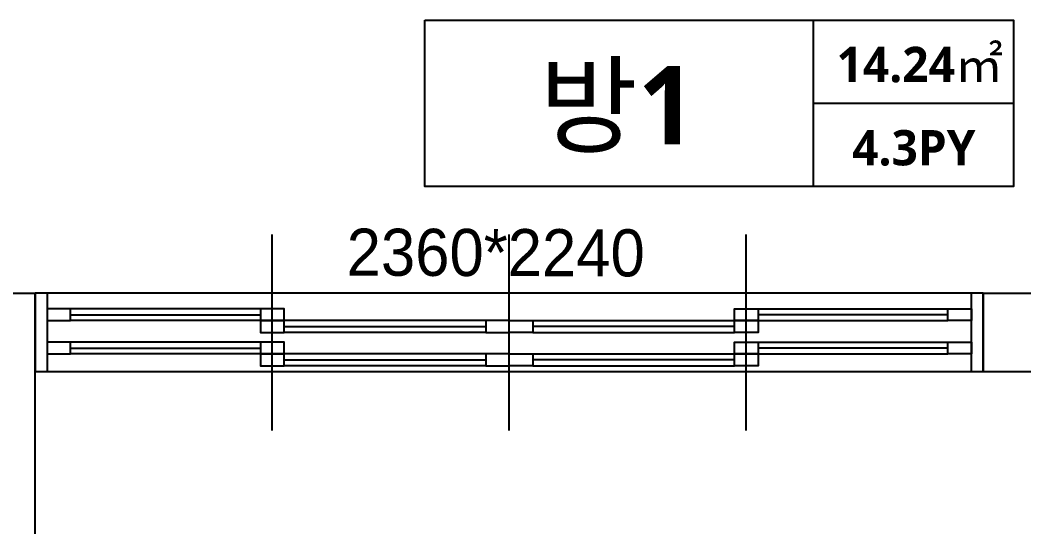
# Model space of a CAD drawing. Header units: inches. Extents: x -4181 to 116552, y 25636 to 44656.
# Drawn here: x 22119 to 24676, y 39530 to 40822 of the extents above; entities that cross this region are included whole.
import ezdxf
from ezdxf.enums import TextEntityAlignment as Align

# ---------------------------------------------------------------- set-up
doc = ezdxf.new("R2010")
doc.units = ezdxf.units.IN
doc.header["$LTSCALE"] = 50
doc.header["$MEASUREMENT"] = 0
for name, color, linetype in [('0-ELC TEXT', 7, 'Continuous'), ('02-wal', 2, 'Continuous'), ('6fur', 6, 'Continuous'), ('GPG-TEXT', 3, 'Continuous'), ('SOL253', 253, 'Continuous'), ('도면층2', 2, 'Continuous'), ('도면층4', 4, 'Continuous'), ('도면층5', 5, 'Continuous')]:
    doc.layers.add(name, color=color, linetype=linetype)
doc.styles.add('HY울릉도L', font='NanumGothicBold.ttf')
doc.styles.add('코레일둥고', font='Korail_Round_Gothic_Medium.ttf')

# ---------------------------------------------------------------- blocks, each defined once
blk = doc.blocks.new('asfsd')
at = {"layer": '02-wal'}
for p, q in [((22648.1, 40417.4), (22825.6, 40417.4)), ((22825.6, 38992.4), (22825.6, 40417.4)), ((25240.6, 40217.4), (25240.6, 40417.4)), ((25240.6, 40417.4), (26035.6, 40417.4)), ((25240.6, 40217.4), (25835.6, 40217.4))]:
    blk.add_line(p, q, dxfattribs=at)
at = {"layer": '도면층2'}
for p, q in [((22825.6, 40417.4), (22825.6, 40217.4)), ((25240.6, 40417.4), (25240.6, 40217.4))]:
    blk.add_line(p, q, dxfattribs=at)
at = {"layer": '도면층4'}
for p, q in [((23429.4, 40067.4), (23429.4, 40567.4)), ((24033.1, 40067.4), (24033.1, 40567.4)), ((24636.9, 40067.4), (24636.9, 40567.4)), ((25240.6, 40417.4), (22825.6, 40417.4)), ((22825.6, 40417.4), (22825.6, 40217.4)), ((22855.6, 40417.4), (22855.6, 40217.4)), ((25210.6, 40217.4), (25210.6, 40417.4)), ((25240.6, 40217.4), (25240.6, 40417.4)), ((22915.6, 40362.4), (23399.4, 40362.4)), ((25150.6, 40362.4), (24666.9, 40362.4)), ((23459.4, 40332.4), (23973.1, 40332.4)), ((24606.9, 40332.4), (24093.1, 40332.4)), ((22915.6, 40277.4), (23399.4, 40277.4)), ((25150.6, 40277.4), (24666.9, 40277.4)), ((23459.4, 40247.4), (23973.1, 40247.4)), ((24606.9, 40247.4), (24093.1, 40247.4)), ((22825.6, 40217.4), (25240.6, 40217.4))]:
    blk.add_line(p, q, dxfattribs=at)
for points in [[(22855.6, 40377.4), (22855.6, 40347.4), (22915.6, 40347.4), (22915.6, 40377.4)], [(23399.4, 40377.4), (23399.4, 40347.4), (23459.4, 40347.4), (23459.4, 40377.4)], [(24666.9, 40377.4), (24666.9, 40347.4), (24606.9, 40347.4), (24606.9, 40377.4)], [(25210.6, 40377.4), (25210.6, 40347.4), (25150.6, 40347.4), (25150.6, 40377.4)], [(23399.4, 40347.4), (23399.4, 40317.4), (23459.4, 40317.4), (23459.4, 40347.4)], [(23973.1, 40347.4), (23973.1, 40317.4), (24033.1, 40317.4), (24033.1, 40347.4)], [(24093.1, 40347.4), (24093.1, 40317.4), (24033.1, 40317.4), (24033.1, 40347.4)], [(24666.9, 40347.4), (24666.9, 40317.4), (24606.9, 40317.4), (24606.9, 40347.4)], [(22855.6, 40292.4), (22855.6, 40262.4), (22915.6, 40262.4), (22915.6, 40292.4)], [(23399.4, 40292.4), (23399.4, 40262.4), (23459.4, 40262.4), (23459.4, 40292.4)], [(24666.9, 40292.4), (24666.9, 40262.4), (24606.9, 40262.4), (24606.9, 40292.4)], [(25210.6, 40292.4), (25210.6, 40262.4), (25150.6, 40262.4), (25150.6, 40292.4)], [(23399.4, 40262.4), (23399.4, 40232.4), (23459.4, 40232.4), (23459.4, 40262.4)], [(23973.1, 40262.4), (23973.1, 40232.4), (24033.1, 40232.4), (24033.1, 40262.4)], [(24093.1, 40262.4), (24093.1, 40232.4), (24033.1, 40232.4), (24033.1, 40262.4)], [(24666.9, 40262.4), (24666.9, 40232.4), (24606.9, 40232.4), (24606.9, 40262.4)]]:
    blk.add_lwpolyline(points, close=True, dxfattribs=at)
at = {"layer": '도면층5'}
for p, q in [((23399.4, 40377.4), (22915.6, 40377.4)), ((24666.9, 40377.4), (25150.6, 40377.4)), ((23399.4, 40347.4), (22915.6, 40347.4)), ((23973.1, 40347.4), (23459.4, 40347.4)), ((24093.1, 40347.4), (24606.9, 40347.4)), ((24666.9, 40347.4), (25150.6, 40347.4)), ((23973.1, 40317.4), (23459.4, 40317.4)), ((24093.1, 40317.4), (24606.9, 40317.4)), ((23399.4, 40292.4), (22915.6, 40292.4)), ((24666.9, 40292.4), (25150.6, 40292.4)), ((23399.4, 40262.4), (22915.6, 40262.4)), ((23973.1, 40262.4), (23459.4, 40262.4)), ((24093.1, 40262.4), (24606.9, 40262.4)), ((24666.9, 40262.4), (25150.6, 40262.4)), ((23973.1, 40232.4), (23459.4, 40232.4)), ((24093.1, 40232.4), (24606.9, 40232.4))]:
    blk.add_line(p, q, dxfattribs=at)

msp = doc.modelspace()

# ---------------------------------------------------------------- linework, layer by layer
at = {"layer": 'SOL253'}
for p, q in [((24140.2, 40397.4), (24140.2, 40821.9)), ((24140.2, 40609.7), (24649.9, 40609.7))]:
    msp.add_line(p, q, dxfattribs=at)
msp.add_lwpolyline([(23149.9, 40821.9), (24649.9, 40821.9), (24649.9, 40397.4), (23149.9, 40397.4)], close=True, dxfattribs=at)

# ---------------------------------------------------------------- block references
at = {"layer": '6fur'}
msp.add_blockref('asfsd', (-668.2, -291.7), dxfattribs=at)

# ---------------------------------------------------------------- texts
at = {"layer": '0-ELC TEXT', "style": '코레일둥고'}
msp.add_text('2360*2240', height=120, rotation=359.8473, dxfattribs=at).set_placement((22950.6, 40170.4))
at = {"layer": 'GPG-TEXT', "style": 'HY울릉도L'}
for s, height, p in [('14.24㎡', 90, (24411, 40663.8)), ('방1', 200, (23641.6, 40504.8)), ('4.3PY', 90, (24395.6, 40451.5))]:
    msp.add_text(s, height=height, dxfattribs=at).set_placement(p, align=Align.CENTER)

doc.saveas('drawing.dxf')
